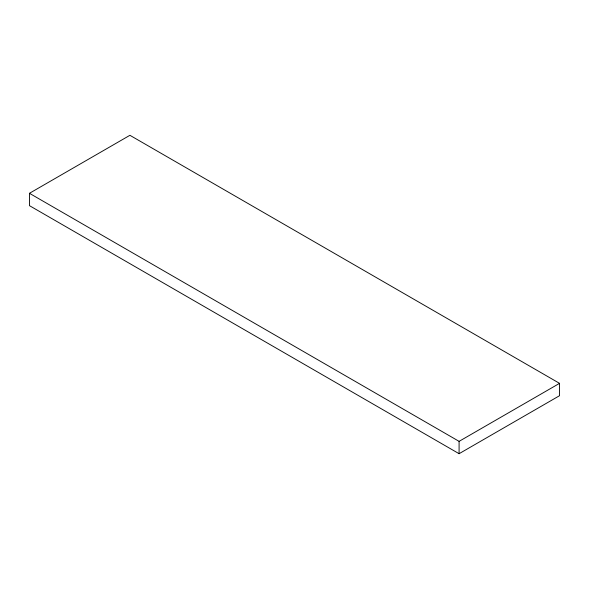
<?xml version="1.0" encoding="UTF-8"?>
<svg xmlns="http://www.w3.org/2000/svg" width="589" height="589" viewBox="0 0 589 589"><rect width="100%" height="100%" fill="white"/><g stroke="black" fill="none" stroke-linecap="round" stroke-linejoin="round"><path stroke-width="0.88" d="M29.45 193.302L129.911 135.301L559.55 383.351L559.55 395.698L459.089 453.699L29.45 205.649L29.45 193.302L459.089 441.352L559.55 383.351M459.089 441.352L459.089 453.699"/></g></svg>
